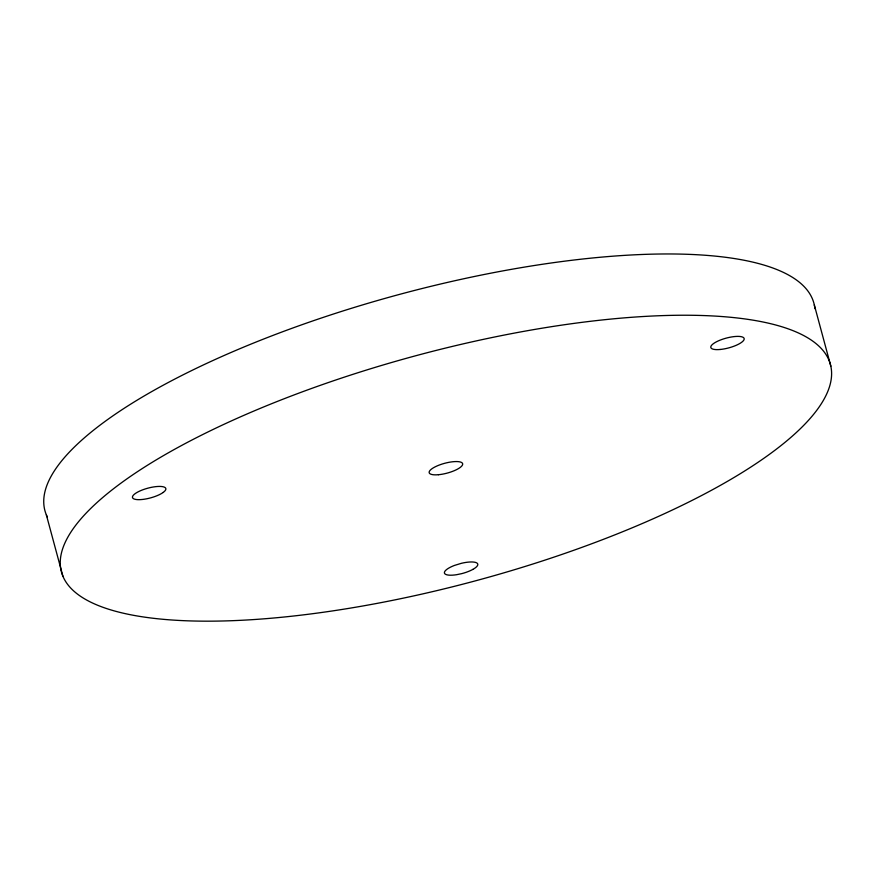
<?xml version="1.0" encoding="UTF-8"?>
<svg xmlns="http://www.w3.org/2000/svg" width="875" height="875" viewBox="0 0 875 875"><rect width="100%" height="100%" fill="white"/><g stroke="black" fill="none" stroke-linecap="round" stroke-linejoin="round"><path stroke-width="1.31" d="M814.308 304.927L830.834 366.209A398.223 116.43 -15.1 0 1 274.619 617.925A398.223 116.43 -15.1 0 1 232.356 420.47A398.223 116.43 -15.1 0 1 830.834 366.209M46.342 514.839L62.88 576.122M47.392 517.125A398.223 116.43 -15.1 0 1 396.812 295.127A398.223 116.43 -15.1 0 1 814.887 308.623M163.177 492.45L162.127 493.15A17.259 5.042 -15.1 0 1 144.484 499.188L142.811 499.417A17.259 5.042 -15.1 0 1 134.116 494.462A17.259 5.042 -15.1 0 1 157.358 486.5A17.259 5.042 -15.1 0 1 163.177 492.45M472.872 569.395L471.548 570.084A17.259 5.042 -15.1 0 1 461.716 573.639L456.433 574.733A17.259 5.042 -15.1 0 1 444.423 573.005A17.259 5.042 -15.1 0 1 454.442 565.436L461.377 563.314A17.259 5.042 -15.1 0 1 477.181 563.227L477.575 563.664A17.259 5.042 -15.1 0 1 472.872 569.395M438.495 474.709A17.303 5.053 -15.1 0 0 462.656 463.772A17.303 5.053 -15.1 0 0 436.658 466.123A17.303 5.053 -15.1 0 0 438.495 474.709M720.092 349.486A17.259 5.042 -15.1 0 0 744.166 338.581A17.259 5.042 -15.1 0 0 718.222 340.944A17.259 5.042 -15.1 0 0 720.092 349.486"/></g></svg>
